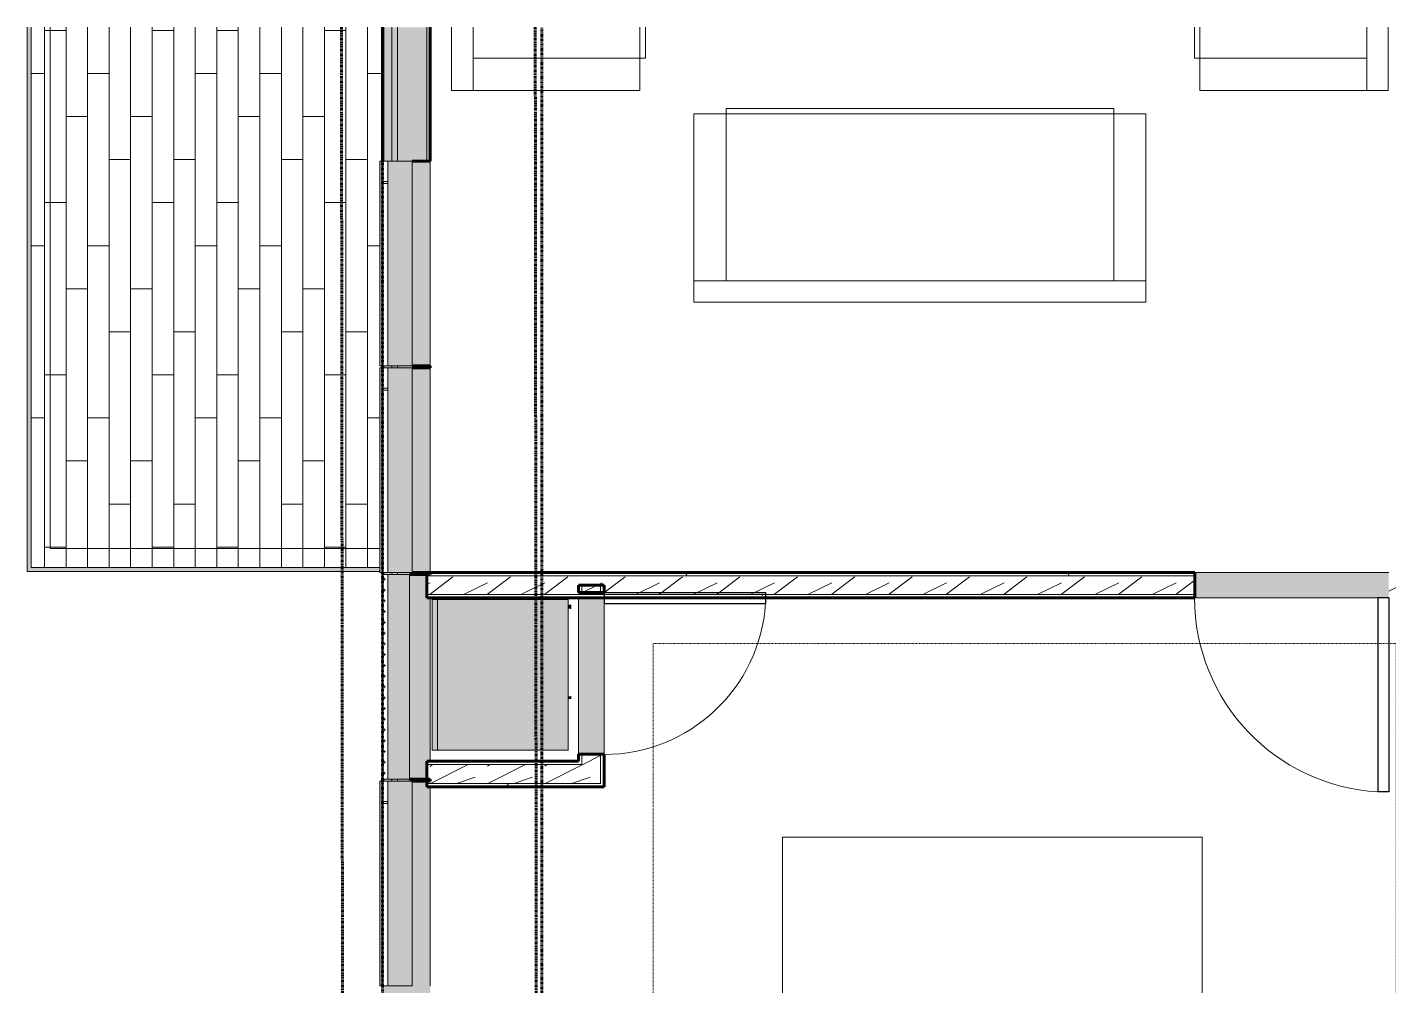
# Model space of a CAD drawing. Header units: inches. Extents: x -4061 to -1937, y 9836 to 11171.
# Drawn here: x -3926.7 to -3673.8, y 10895.8 to 11073.9 of the extents above; entities that cross this region are included whole.
import ezdxf

# ---------------------------------------------------------------- set-up
doc = ezdxf.new("R2010")
doc.units = ezdxf.units.IN
doc.header["$MEASUREMENT"] = 0
for name, pattern in [('Dash', [0.25, 0.125, -0.125]), ('Dash 1_16_', [0.125, 0.0625, -0.0625]), ('Double Dash 3_8_', [1, 0.375, -0.125, 0.125, -0.125, 0.125, -0.125])]:
    doc.linetypes.add(name, pattern=pattern)
for name, color, linetype, lineweight in [('0-1', 7, 'Continuous', 5), ('0-2', 250, 'Continuous', 9), ('0-3', 10, 'Double Dash 3_8_', 60), ('A-DOOR-1', 250, 'Continuous', 9), ('A-DOOR-2', 50, 'Continuous', 30), ('A-FLOR-2', 7, 'Continuous', 18), ('A-FLOR-PATT-1', 251, 'Continuous', 9), ('A-GLAZ-1', 27, 'Continuous', 18), ('A-GLAZ-2', 7, 'Continuous', 18), ('A-GLAZ-4', 135, 'Continuous', 18), ('A-GLAZ-5', 251, 'Continuous', 9), ('A-WALL-1', 8, 'Continuous', 5), ('A-WALL-2', 10, 'Continuous', 60), ('A-WALL-3', 7, 'Continuous', 18), ('A-WALL-4', 254, 'Continuous', 5), ('A-WALL-6', 243, 'Continuous', 5), ('A-WALL-PATT-1', 250, 'Continuous', 9), ('A-WALL-PATT-2', 253, 'Continuous', 9), ('C-PROP-LINE-1', 10, 'Double Dash 3_8_', 60), ('C-PROP-LINE-2', 91, 'Dash 1_16_', 60), ('I-FURN', 30, 'Continuous', 9), ('I-FURN-1', 250, 'Continuous', 9), ('I-FURN-HDLN-1', 250, 'Dash', 9), ('M-EQPM-1', 252, 'Continuous', 9), ('M-EQPM-2', 55, 'Continuous', 9), ('M-EQPM-3', 250, 'Continuous', 9)]:
    doc.layers.add(name, color=color, linetype=linetype, lineweight=lineweight)
pattern_1 = [(0, (-88.066, -241.96), (20.48, 5.12), [0.845, -14.515, 0.845, -14.515, -81.92]), (0, (-88.066, -241.96), (20.48, 5.12), [-30.72, 0.845, -29.875, 0.845, -14.515, -35.84]), (0, (-88.066, -241.96), (20.48, 5.12), [-76.8, 0.845, -9.395, 0.845, -24.755]), (120, (-80.386, -239.4), (-14.67405, 15.1762003), [0.845, -14.515, 0.845, -14.515, -81.92]), (120, (-80.386, -239.4), (-14.67405, 15.1762003), [-30.72, 0.845, -29.875, 0.845, -14.515, -35.84]), (120, (-80.386, -239.4), (-14.67405, 15.1762003), [-76.8, 0.845, -9.395, 0.845, -24.755]), (240, (-77.826, -229.16), (-5.80595, -20.2962003), [0.845, -14.515, 0.845, -14.515, -81.92]), (240, (-77.826, -229.16), (-5.80595, -20.2962003), [-30.72, 0.845, -29.875, 0.845, -14.515, -35.84]), (240, (-77.826, -229.16), (-5.80595, -20.2962003), [-76.8, 0.845, -9.395, 0.845, -24.755])]
pattern_2 = [(216.87, (-83.801, -231.298), (31.9871619, 21.32545714), [5.331, -47.981]), (206.565, (-77.404, -234.497), (-10.662476, -10.6620098), [11.921, -11.921]), (198.435, (-77.404, -239.828), (-21.32449365, -10.6625869), [6.744, -26.974])]

# ---------------------------------------------------------------- blocks, each defined once
blk = doc.blocks.new('Single-Flush - 36_ x 84_-1372824-ENLARGED RCP - 2ND FLOOR PLAN - WEST')
at = {"layer": 'A-DOOR-1'}
blk.add_arc((18, -2.37), 36.07, 180, 266.8211, dxfattribs=at)
at = {"layer": 'A-DOOR-2'}
for p, q in [((16, -2.37), (16, -38.39)), ((18, -2.37), (16, -2.37)), ((18, -2.37), (18, -38.39)), ((18, -38.39), (16, -38.39))]:
    blk.add_line(p, q, dxfattribs=at)
blk = doc.blocks.new('Bed-Standard - King 78_ x 80_-1242963-ENLARGED RCP - 2ND FLOOR PLAN - WEST')
at = {"layer": 'I-FURN-1'}
for p, q in [((49.69, 38.2), (-28.31, 38.2)), ((-28.31, 38.2), (-28.31, -41.8)), ((49.69, -41.8), (49.69, 38.2)), ((-25.31, 36.2), (-25.31, 24.2)), ((-25.31, 36.2), (46.69, 36.2)), ((46.69, 36.2), (46.69, 24.2)), ((49.69, 24.2), (-28.31, 17.63)), ((-25.31, 24.2), (46.69, 24.2)), ((-28.31, -41.8), (49.69, -41.8))]:
    blk.add_line(p, q, dxfattribs=at)
at = {"layer": 'I-FURN-HDLN-1'}
for p, q in [((-64.31, 38.2), (-64.31, -77.8)), ((73.69, -77.8), (73.69, 38.2)), ((-64.31, -77.8), (73.69, -77.8))]:
    blk.add_line(p, q, dxfattribs=at)
blk = doc.blocks.new('Single-Flush - 30_ x 80_-1421383-ENLARGED RCP - 2ND FLOOR PLAN - WEST')
at = {"layer": 'A-DOOR-1'}
blk.add_arc((15, -2.375), 30.067, 180, 266.18593, dxfattribs=at)
at = {"layer": 'A-DOOR-2'}
for p, q in [((13, -2.375), (13, -32.375)), ((15, -2.375), (13, -2.375)), ((15, -2.375), (15, -32.375)), ((15, -32.375), (13, -32.375))]:
    blk.add_line(p, q, dxfattribs=at)
blk = doc.blocks.new('HVAC_SPVU_AlliedAir_MGE4 - HVAC_SPVU_AlliedAir_MGE4-1724639-ENLARGED RCP - 2ND FLOOR PLAN - WEST')
at = {"layer": 'M-EQPM-1'}
for points in [[(-14, -12.13), (14, -12.13), (14, 12.12), (-14, 12.12), (-14, -0.42)], [(12.95, -13.13), (14, -13.13), (14, -12.13), (-14, -12.13), (-14, -13.13), (-13, -13.13)]]:
    blk.add_hatch(color=256, dxfattribs=at).paths.add_polyline_path(points, flags=0)
at = {"layer": 'M-EQPM-2'}
for points in [[(-12.63, 12.12), (-12.25, 12.12), (-12.26, 12.63), (-13, 12.63), (-12.99, 12.12), (-12.72, 12.12)], [(4.19, 12.12), (4.5, 12.12), (4.49, 12.63), (4, 12.63), (4.01, 12.12), (4.12, 12.12)]]:
    blk.add_hatch(color=256, dxfattribs=at).paths.add_polyline_path(points, flags=0)
at = {"layer": 'M-EQPM-3'}
for p, q in [((-14, 12.12), (-14, -12.13)), ((14, 12.12), (-14, 12.12)), ((-12.25, 12.63), (-13, 12.63)), ((4.5, 12.63), (4, 12.63)), ((14, -12.13), (14, 12.12)), ((14, -12.13), (-14, -12.13)), ((-14, -12.13), (-14, -13.13)), ((-14, -12.13), (14, -12.13)), ((14, -13.13), (14, -12.13)), ((-14, -13.13), (14, -13.13))]:
    blk.add_line(p, q, dxfattribs=at)
blk = doc.blocks.new('Couch-Both_Arms-Generic - 1-1352606-ENLARGED RCP - 2ND FLOOR PLAN - WEST')
at = {"layer": 'I-FURN'}
for p, q in [((-42, 13.5), (42, 13.5)), ((-36, 13.5), (-42, 13.5)), ((-42, 13.5), (-42, -17.5)), ((36, 13.5), (-36, 13.5)), ((-36, 13.5), (-36, -18.5)), ((-36, -17.5), (-36, 13.5)), ((36, -18.5), (36, 13.5)), ((42, 13.5), (36, 13.5)), ((36, 13.5), (36, -17.5)), ((42, -17.5), (42, 13.5)), ((-42, -17.5), (-36, -17.5)), ((36, -17.5), (42, -17.5)), ((-36, -18.5), (36, -18.5))]:
    blk.add_line(p, q, dxfattribs=at)
at = {"layer": 'I-FURN-1'}
for p, q in [((42, 17.5), (-42, 17.5)), ((-42, 17.5), (-42, -17.5)), ((42, -17.5), (42, 17.5)), ((-42, -17.5), (42, -17.5))]:
    blk.add_line(p, q, dxfattribs=at)
blk = doc.blocks.new('Couch-Both_Arms-Generic - 2-V23-ENLARGED RCP - 2ND FLOOR PLAN - WEST')
at = {"layer": 'I-FURN'}
for p, q in [((12.23, 18.5), (18, 18.5)), ((18, 18.5), (18, -13.5)), ((18, 17.5), (24, 17.5)), ((18, -13.5), (18, 17.5)), ((24, 17.5), (24, -13.5)), ((12.23, -13.5), (24, -13.5)), ((18, -13.5), (12.23, -13.5)), ((24, -13.5), (18, -13.5))]:
    blk.add_line(p, q, dxfattribs=at)
at = {"layer": 'I-FURN-1'}
for p, q in [((12.23, 17.5), (24, 17.5)), ((24, 17.5), (24, -17.5)), ((24, -17.5), (12.23, -17.5))]:
    blk.add_line(p, q, dxfattribs=at)
blk = doc.blocks.new('Couch-Both_Arms-Generic - 2-V24-ENLARGED RCP - 2ND FLOOR PLAN - WEST')
at = {"layer": 'I-FURN'}
for p, q in [((12.23, 13.5), (24, 13.5)), ((18, 13.5), (12.23, 13.5)), ((18, -18.5), (18, 13.5)), ((24, 13.5), (18, 13.5)), ((18, 13.5), (18, -17.5)), ((24, -17.5), (24, 13.5)), ((18, -17.5), (24, -17.5)), ((12.23, -18.5), (18, -18.5))]:
    blk.add_line(p, q, dxfattribs=at)
at = {"layer": 'I-FURN-1'}
for p, q in [((24, 17.5), (12.23, 17.5)), ((24, -17.5), (24, 17.5)), ((12.23, -17.5), (24, -17.5))]:
    blk.add_line(p, q, dxfattribs=at)
blk = doc.blocks.new('CTR - 1st Phase - Unit Layouts_rvt-1-ENLARGED RCP - 2ND FLOOR PLAN - WEST')
at = {"layer": 'A-WALL-1'}
for points in [[(-3709.8, 10967.84), (-3673.8, 10967.84), (-3673.8, 10972.59), (-3709.8, 10972.59), (-3709.8, 10968.46)], [(-3820.2, 10938.83), (-3819.57, 10938.83), (-3819.57, 10967.84), (-3824.32, 10967.84), (-3824.32, 10938.83), (-3823.7, 10938.83)]]:
    blk.add_hatch(color=256, dxfattribs=at).paths.add_polyline_path(points, flags=0)
at = {"layer": 'A-WALL-PATT-1'}
h = blk.add_hatch(dxfattribs=at)
h.set_pattern_fill('FP_1', color=256, style=0, pattern_type=2)
h.set_pattern_definition(pattern_1)
h.paths.add_polyline_path([(-3840.77, 10971.96), (-3709.8, 10971.96), (-3709.8, 10972.59), (-3852.47, 10972.59), (-3852.47, 10971.96), (-3850.47, 10971.96)], flags=0)
h.paths.add_polyline_path([(-3629.68, 10971.96), (-3587.12, 10971.96), (-3587.12, 10972.59), (-3673.8, 10972.59), (-3673.8, 10971.96), (-3644.62, 10971.96)], flags=0)
h = blk.add_hatch(dxfattribs=at)
h.set_pattern_fill('FP_1', color=256, style=0, pattern_type=2)
h.set_pattern_definition(pattern_1)
h.paths.add_polyline_path([(-3819.57, 10967.84), (-3709.8, 10967.84), (-3709.8, 10968.46), (-3852.47, 10968.46), (-3852.47, 10967.84), (-3824.32, 10967.84)], flags=0)
h.paths.add_polyline_path([(-3673.8, 10967.84), (-3648.12, 10967.84), (-3648.12, 10968.46), (-3673.8, 10968.46)], flags=0)
h.paths.add_polyline_path([(-3627.62, 10967.84), (-3619.37, 10967.84), (-3619.37, 10968.46), (-3644.62, 10968.46), (-3644.62, 10967.84), (-3644, 10967.84)], flags=0)
h.paths.add_polyline_path([(-3595.5, 10967.84), (-3591.25, 10967.84), (-3591.25, 10968.46), (-3615.87, 10968.46), (-3615.87, 10967.84), (-3615.25, 10967.84)], flags=0)
h = blk.add_hatch(dxfattribs=at)
h.set_pattern_fill('FP_1', color=256, style=0, pattern_type=2)
h.set_pattern_definition(pattern_1)
h.paths.add_polyline_path([(-3819.57, 10933.4), (-3819.57, 10938.83), (-3820.2, 10938.83), (-3820.2, 10933.4)], flags=0)
h = blk.add_hatch(dxfattribs=at)
h.set_pattern_fill('FP_1', color=256, style=0, pattern_type=2)
h.set_pattern_definition(pattern_1)
h.paths.add_polyline_path([(-3826.22, 10932.78), (-3819.57, 10932.78), (-3819.57, 10933.4), (-3852.47, 10933.4), (-3852.47, 10932.78), (-3840.77, 10932.78)], flags=0)
at = {"layer": 'A-WALL-PATT-2'}
h = blk.add_hatch(dxfattribs=at)
h.set_pattern_fill('FP_2', color=256, style=0, pattern_type=2)
h.set_pattern_definition(pattern_2)
h.paths.add_polyline_path([(-3718.14, 10968.46), (-3709.8, 10968.46), (-3709.8, 10971.96), (-3852.47, 10971.96), (-3852.47, 10968.46), (-3779.45, 10968.46)], flags=0)
h.paths.add_polyline_path([(-3673.8, 10968.46), (-3590.62, 10968.48), (-3590.62, 10971.96), (-3673.8, 10971.96)], flags=0)
h = blk.add_hatch(dxfattribs=at)
h.set_pattern_fill('FP_2', color=256, style=0, pattern_type=2)
h.set_pattern_definition(pattern_2)
h.paths.add_polyline_path([(-3826.22, 10933.4), (-3820.2, 10933.4), (-3820.2, 10936.9), (-3852.47, 10936.9), (-3852.47, 10933.4), (-3840.77, 10933.4)], flags=0)
h = blk.add_hatch(dxfattribs=at)
h.set_pattern_fill('FP_2', color=256, style=0, pattern_type=2)
h.set_pattern_definition(pattern_2)
h.paths.add_polyline_path([(-3820.2, 10936.9), (-3820.2, 10938.83), (-3823.7, 10938.83), (-3823.7, 10936.9)], flags=0)
at = {"layer": 'A-WALL-2'}
for p, q in [((-3852.47, 10967.84), (-3852.47, 10972.59)), ((-3852.47, 10972.59), (-3709.8, 10972.59)), ((-3709.8, 10972.59), (-3709.8, 10967.84)), ((-3824.32, 10968.83), (-3824.32, 10970.21)), ((-3824.32, 10970.21), (-3819.57, 10970.21)), ((-3819.57, 10970.21), (-3819.57, 10968.83)), ((-3709.8, 10967.84), (-3852.47, 10967.84)), ((-3819.57, 10968.83), (-3824.32, 10968.83)), ((-3852.47, 10932.78), (-3852.47, 10937.53)), ((-3852.47, 10937.53), (-3824.32, 10937.53)), ((-3824.32, 10937.53), (-3824.32, 10938.83)), ((-3824.32, 10938.83), (-3819.57, 10938.83)), ((-3819.57, 10938.83), (-3819.57, 10937.53)), ((-3819.57, 10937.53), (-3819.57, 10933.4)), ((-3819.57, 10932.78), (-3852.47, 10932.78)), ((-3819.57, 10933.4), (-3819.57, 10932.78))]:
    blk.add_line(p, q, dxfattribs=at)
at = {"layer": 'A-WALL-3'}
for p, q in [((-3852.47, 10971.96), (-3709.8, 10971.96)), ((-3673.8, 10972.59), (-3709.8, 10972.59)), ((-3823.7, 10968.83), (-3823.7, 10970.21)), ((-3820.2, 10968.83), (-3820.2, 10970.21)), ((-3852.47, 10968.46), (-3709.8, 10968.46)), ((-3824.32, 10967.84), (-3824.32, 10938.83)), ((-3819.57, 10938.83), (-3819.57, 10967.84)), ((-3709.8, 10967.84), (-3673.8, 10967.84)), ((-3852.47, 10936.9), (-3823.7, 10936.9)), ((-3823.7, 10937.53), (-3823.7, 10938.83)), ((-3823.7, 10936.9), (-3823.7, 10937.53)), ((-3820.2, 10937.53), (-3820.2, 10938.83)), ((-3820.2, 10936.9), (-3820.2, 10937.53)), ((-3820.2, 10933.4), (-3820.2, 10936.9)), ((-3852.47, 10933.4), (-3820.2, 10933.4))]:
    blk.add_line(p, q, dxfattribs=at)
at = {"layer": '0-2'}
for name, p, rotation in [('Couch-Both_Arms-Generic - 2-V23-ENLARGED RCP - 2ND FLOOR PLAN - WEST', (-3830.4, 11086.11), 270.0000000000507), ('Couch-Both_Arms-Generic - 2-V24-ENLARGED RCP - 2ND FLOOR PLAN - WEST', (-3691.4, 11086.11), 270.0000000000348), ('Couch-Both_Arms-Generic - 1-1352606-ENLARGED RCP - 2ND FLOOR PLAN - WEST', (-3760.9, 11040.29), 180), ('HVAC_SPVU_AlliedAir_MGE4 - HVAC_SPVU_AlliedAir_MGE4-1724639-ENLARGED RCP - 2ND FLOOR PLAN - WEST', (-3838.35, 10953.58), 269.9999999999932), ('Single-Flush - 30_ x 80_-1421383-ENLARGED RCP - 2ND FLOOR PLAN - WEST', (-3821.95, 10953.83), 90.00000000000217), ('Bed-Standard - King 78_ x 80_-1242963-ENLARGED RCP - 2ND FLOOR PLAN - WEST', (-3736.75, 10881.58), 180)]:
    blk.add_blockref(name, p, dxfattribs=dict(at, rotation=rotation))
blk.add_blockref('Single-Flush - 36_ x 84_-1372824-ENLARGED RCP - 2ND FLOOR PLAN - WEST', (-3691.8, 10970.21), dxfattribs=at)
blk = doc.blocks.new('_THE_ WINDOW _ DOOR - Window - 2nd Floor-2113388-ENLARGED RCP - 2ND FLOOR PLAN - WEST')
at = {"layer": 'A-GLAZ-1'}
h = blk.add_hatch(color=256, dxfattribs=at)
h.paths.add_polyline_path([(-19.0125, 3.4375), (-19.0125, -1.0625), (19.0125, -1.0625), (19.0125, 3.4375)], flags=0)
h.paths.add_polyline_path([(-19.0125, 4.625), (-19.0125, 4.4375), (19.0125, 4.4375), (19.0125, 4.9375), (-19.0125, 4.9375)], flags=0)
at = {"layer": 'A-GLAZ-5'}
h = blk.add_hatch(dxfattribs=at)
h.set_pattern_fill('FP_7', color=256, style=0, pattern_type=2)
h.set_pattern_definition([(0, (25.74, 1.51), (-38.4, -120.38), [0.392, -38.007]), (0, (25.74, 1.12), (-38.4, -120.38), [0.392, -38.007]), (0, (25.74, -14.85), (-38.4, -120.38), [0.392, -38.007]), (0, (25.74, -15.24), (-38.4, -120.38), [0.392, -38.007]), (0, (25.74, -31.2), (-38.4, -120.38), [0.393, -38.008]), (0, (25.74, -31.6), (-38.4, -120.38), [0.393, -38.008]), (0, (25.74, -47.56), (-38.4, -120.38), [0.393, -38.008]), (0, (25.74, -47.95), (-38.4, -120.38), [0.393, -38.008]), (0, (25.74, -63.92), (-38.4, -120.38), [0.393, -38.008]), (0, (25.74, -64.31), (-38.4, -120.38), [0.393, -38.008]), (0, (25.74, -80.28), (-38.4, -120.38), [0.393, -38.008]), (0, (25.74, -80.67), (-38.4, -120.38), [0.393, -38.008]), (0, (25.74, -96.63), (-38.4, -120.38), [0.393, -38.008]), (0, (25.74, -97.03), (-38.4, -120.38), [0.393, -38.008]), (0, (25.74, -112.99), (-38.4, -120.38), [0.392, -38.007]), (0, (25.74, -113.38), (-38.4, -120.38), [0.392, -38.007]), (0, (43.19, 1.51), (-38.4, -120.38), [0.393, -38.008]), (0, (43.19, 1.12), (-38.4, -120.38), [0.393, -38.008]), (0, (43.19, -14.85), (-38.4, -120.38), [0.393, -38.008]), (0, (43.19, -15.24), (-38.4, -120.38), [0.393, -38.008]), (0, (43.19, -31.2), (-38.4, -120.38), [0.393, -38.008]), (0, (43.19, -31.6), (-38.4, -120.38), [0.393, -38.008]), (0, (43.19, -47.56), (-38.4, -120.38), [0.393, -38.008]), (0, (43.19, -47.95), (-38.4, -120.38), [0.393, -38.008]), (0, (43.19, -63.92), (-38.4, -120.38), [0.393, -38.008]), (0, (43.19, -64.31), (-38.4, -120.38), [0.393, -38.008]), (0, (43.19, -80.28), (-38.4, -120.38), [0.393, -38.008]), (0, (43.19, -80.67), (-38.4, -120.38), [0.393, -38.008]), (0, (43.19, -96.63), (-38.4, -120.38), [0.393, -38.008]), (0, (43.19, -97.03), (-38.4, -120.38), [0.393, -38.008]), (0, (43.19, -112.99), (-38.4, -120.38), [0.392, -38.007]), (0, (43.19, -113.38), (-38.4, -120.38), [0.392, -38.007]), (0, (60.64, 1.51), (-38.4, -120.38), [0.392, -38.007]), (0, (60.64, 1.12), (-38.4, -120.38), [0.392, -38.007]), (0, (60.64, -14.85), (-38.4, -120.38), [0.392, -38.007]), (0, (60.64, -15.24), (-38.4, -120.38), [0.392, -38.007]), (0, (60.64, -31.2), (-38.4, -120.38), [0.392, -38.007]), (0, (60.64, -31.6), (-38.4, -120.38), [0.392, -38.007]), (0, (60.64, -47.56), (-38.4, -120.38), [0.392, -38.007]), (0, (60.64, -47.95), (-38.4, -120.38), [0.392, -38.007]), (0, (60.64, -63.92), (-38.4, -120.38), [0.392, -38.007]), (0, (60.64, -64.31), (-38.4, -120.38), [0.392, -38.007]), (0, (60.64, -80.28), (-38.4, -120.38), [0.392, -38.007]), (0, (60.64, -80.67), (-38.4, -120.38), [0.392, -38.007]), (0, (60.64, -96.63), (-38.4, -120.38), [0.392, -38.007]), (0, (60.64, -97.03), (-38.4, -120.38), [0.392, -38.007]), (0, (60.64, -112.99), (-38.4, -120.38), [0.392, -38.007]), (0, (60.64, -113.38), (-38.4, -120.38), [0.392, -38.007]), (270, (24, 4.063), (-38.4, -2e-15), [120, -0.375]), (270, (24.375, 4.063), (-38.4, -2e-15), [120, -0.375]), (270, (25.74, 1.51), (-38.4, -2e-15), [0.392, -119.982]), (270, (25.74, -14.848), (-38.4, -2e-15), [0.393, -119.983]), (270, (25.74, -31.206), (-38.4, -2e-15), [0.392, -119.982]), (270, (25.74, -47.563), (-38.4, -2e-15), [0.392, -119.982]), (270, (25.74, -63.92), (-38.4, -2e-15), [0.392, -119.982]), (270, (25.74, -80.277), (-38.4, -2e-15), [0.392, -119.982]), (270, (25.74, -96.634), (-38.4, -2e-15), [0.392, -119.982]), (270, (25.74, -112.99), (-38.4, -2e-15), [0.392, -119.982]), (270, (26.134, 1.51), (-38.4, -2e-15), [0.392, -119.982]), (270, (26.134, -14.848), (-38.4, -2e-15), [0.393, -119.983]), (270, (26.134, -31.206), (-38.4, -2e-15), [0.392, -119.982]), (270, (26.134, -47.563), (-38.4, -2e-15), [0.392, -119.982]), (270, (26.134, -63.92), (-38.4, -2e-15), [0.392, -119.982]), (270, (26.134, -80.277), (-38.4, -2e-15), [0.392, -119.982]), (270, (26.134, -96.634), (-38.4, -2e-15), [0.392, -119.982]), (270, (26.134, -112.99), (-38.4, -2e-15), [0.392, -119.982]), (270, (43.19, 1.51), (-38.4, -2e-15), [0.392, -119.982]), (270, (43.19, -14.848), (-38.4, -2e-15), [0.393, -119.983]), (270, (43.19, -31.206), (-38.4, -2e-15), [0.392, -119.982]), (270, (43.19, -47.563), (-38.4, -2e-15), [0.392, -119.982]), (270, (43.19, -63.92), (-38.4, -2e-15), [0.392, -119.982]), (270, (43.19, -80.277), (-38.4, -2e-15), [0.392, -119.982]), (270, (43.19, -96.634), (-38.4, -2e-15), [0.392, -119.982]), (270, (43.19, -112.99), (-38.4, -2e-15), [0.392, -119.982]), (270, (43.584, 1.51), (-38.4, -2e-15), [0.392, -119.982]), (270, (43.584, -14.848), (-38.4, -2e-15), [0.393, -119.983]), (270, (43.584, -31.206), (-38.4, -2e-15), [0.392, -119.982]), (270, (43.584, -47.563), (-38.4, -2e-15), [0.392, -119.982]), (270, (43.584, -63.92), (-38.4, -2e-15), [0.392, -119.982]), (270, (43.584, -80.277), (-38.4, -2e-15), [0.392, -119.982]), (270, (43.584, -96.634), (-38.4, -2e-15), [0.392, -119.982]), (270, (43.584, -112.99), (-38.4, -2e-15), [0.392, -119.982]), (270, (60.64, 1.51), (-38.4, -2e-15), [0.392, -119.982]), (270, (60.64, -14.848), (-38.4, -2e-15), [0.392, -119.982]), (270, (60.64, -31.206), (-38.4, -2e-15), [0.392, -119.982]), (270, (60.64, -47.563), (-38.4, -2e-15), [0.392, -119.982]), (270, (60.64, -63.92), (-38.4, -2e-15), [0.392, -119.982]), (270, (60.64, -80.277), (-38.4, -2e-15), [0.392, -119.982]), (270, (60.64, -96.634), (-38.4, -2e-15), [0.392, -119.982]), (270, (60.64, -112.99), (-38.4, -2e-15), [0.392, -119.982]), (270, (61.034, 1.51), (-38.4, -2e-15), [0.392, -119.982]), (270, (61.034, -14.848), (-38.4, -2e-15), [0.392, -119.982]), (270, (61.034, -31.206), (-38.4, -2e-15), [0.392, -119.982]), (270, (61.034, -47.563), (-38.4, -2e-15), [0.392, -119.982]), (270, (61.034, -63.92), (-38.4, -2e-15), [0.392, -119.982]), (270, (61.034, -80.277), (-38.4, -2e-15), [0.392, -119.982]), (270, (61.034, -96.634), (-38.4, -2e-15), [0.392, -119.982]), (270, (61.034, -112.99), (-38.4, -2e-15), [0.392, -119.982]), (180, (62.4, 4.44), (-38.4, -120.38), [38.025, -0.375]), (180, (62.4, 4.06), (-38.4, -120.38), [38.025, -0.375])])
h.paths.add_polyline_path([(-19.0125, 4.4375), (-19.0125, 3.4375), (19.0125, 3.4375), (19.0125, 4.4375)], flags=0)
at = {"layer": 'A-GLAZ-2'}
for p, q in [((19.0125, 4.9375), (-19.0125, 4.9375)), ((-19.0125, 4.9375), (-19.0125, 4.4375)), ((19.0125, 4.4375), (-19.0125, 4.4375)), ((-19.0125, 4.4375), (-19.0125, 3.4375)), ((-19.0125, 3.4375), (-19.0125, -1.0625)), ((-19.0125, 3.4375), (19.0125, 3.4375)), ((19.0125, 4.9375), (19.0125, 4.4375)), ((19.0125, 4.4375), (19.0125, 3.4375)), ((19.0125, 3.4375), (19.0125, -1.0625)), ((-19.0125, -1.0625), (19.0125, -1.0625))]:
    blk.add_line(p, q, dxfattribs=at)
blk = doc.blocks.new('_THE_ WINDOW _ DOOR - hvac panel - 2nd floor-2113876-ENLARGED RCP - 2ND FLOOR PLAN - WEST')
at = {"layer": 'A-GLAZ-4'}
blk.add_hatch(color=256, dxfattribs=at).paths.add_polyline_path([(-19.0125, 1.6875), (-19.0125, -0.5625), (19.0125, -0.5625), (19.0125, 3.4375), (-19.0125, 3.4375)], flags=0)
at = {"layer": 'A-GLAZ-5'}
h = blk.add_hatch(dxfattribs=at)
h.set_pattern_fill('FP_6', color=256, style=0, pattern_type=2)
h.set_pattern_definition([(0, (41.062, 4.438), (1, -1), [0.5, -1.5]), (270, (41.312, 4.687), (-1, -1), [0.5, -1.5])])
h.paths.add_polyline_path([(-19.0125, 3.4375), (19.0125, 3.4375), (19.0125, 4.4375), (-19.0125, 4.4375)], flags=0)
at = {"layer": 'A-GLAZ-2'}
for p, q in [((-19.0125, 4.4375), (-19.0125, 3.4375)), ((-19.0125, 4.4375), (19.0125, 4.4375)), ((-19.0125, 3.4375), (19.0125, 3.4375)), ((-19.0125, 3.4375), (-19.0125, -0.5625)), ((19.0125, 4.4375), (19.0125, 3.4375)), ((19.0125, -0.5625), (19.0125, 3.4375)), ((-19.0125, -0.5625), (19.0125, -0.5625))]:
    blk.add_line(p, q, dxfattribs=at)
blk = doc.blocks.new('Family - ___-1878357-ENLARGED RCP - 2ND FLOOR PLAN - WEST')
at = {"layer": 'C-PROP-LINE-1'}
blk.add_line((-3868.35, 11073.88), (-3867.12, 9890.98), dxfattribs=at)
blk = doc.blocks.new('Family - ___-1878392-ENLARGED RCP - 2ND FLOOR PLAN - WEST')
at = {"layer": 'C-PROP-LINE-1'}
blk.add_line((-3832.35, 11073.88), (-3831.1, 9871.18), dxfattribs=at)
blk = doc.blocks.new('CTR - 1st Phase - Shell_rvt-1-ENLARGED RCP - 2ND FLOOR PLAN - WEST')
at = {"layer": 'A-FLOR-PATT-1'}
h = blk.add_hatch(dxfattribs=at)
h.set_pattern_fill('FP_20', color=256, style=0, pattern_type=2)
h.set_pattern_definition([(90, (17956.482, 11081.285), (4, -2e-16), []), (0, (17956.482, 11081.285), (8, -8), [4, -28]), (0, (17960.482, 11097.285), (8, -8), [4, -28])])
h.paths.add_polyline_path([(-3902.08, 10973.53), (-3861.22, 10973.53), (-3861.22, 11010.61), (-3860.91, 11010.61), (-3860.91, 11010.99), (-3861.22, 11010.99), (-3861.22, 11049.01), (-3860.91, 11049.01), (-3860.91, 11073.88), (-3925.97, 11073.88), (-3925.97, 10973.53)], flags=0)
at = {"layer": 'A-WALL-1'}
h = blk.add_hatch(color=256, dxfattribs=at)
h.paths.add_polyline_path([(-3860.47, 9980.44), (-3858.97, 9980.44), (-3858.97, 10012.59), (-3860.47, 10012.59), (-3860.47, 9983.94)], flags=0)
h.paths.add_polyline_path([(-3860.47, 10050.61), (-3858.97, 10050.61), (-3858.97, 10050.99), (-3860.47, 10050.99)], flags=0)
h.paths.add_polyline_path([(-3860.47, 10089.01), (-3858.97, 10089.01), (-3858.97, 10127.79), (-3860.47, 10127.79), (-3860.47, 10089.2)], flags=0)
h.paths.add_polyline_path([(-3858.97, 10165.81), (-3858.97, 10166.19), (-3860.47, 10166.19), (-3860.47, 10165.81), (-3859.72, 10165.81)], flags=0)
h.paths.add_polyline_path([(-3860.39, 10204.21), (-3858.97, 10204.21), (-3858.97, 10242.99), (-3860.47, 10242.99), (-3860.47, 10204.21)], flags=0)
h.paths.add_polyline_path([(-3860.47, 10281.01), (-3858.97, 10281.01), (-3858.97, 10281.39), (-3860.47, 10281.39)], flags=0)
h.paths.add_polyline_path([(-3858.97, 10319.41), (-3858.97, 10348), (-3860.47, 10348), (-3860.47, 10319.41), (-3859.72, 10319.41)], flags=0)
h.paths.add_polyline_path([(-3859.72, 10358), (-3858.97, 10358), (-3858.97, 10358.19), (-3860.47, 10358.19), (-3860.47, 10358)], flags=0)
h.paths.add_polyline_path([(-3859.72, 10396.21), (-3858.97, 10396.21), (-3858.97, 10473.39), (-3860.47, 10473.39), (-3860.47, 10396.21)], flags=0)
h.paths.add_polyline_path([(-3860.47, 10511.41), (-3858.97, 10511.41), (-3858.97, 10588.59), (-3860.47, 10588.59), (-3860.47, 10547.7)], flags=0)
h.paths.add_polyline_path([(-3859.72, 10626.61), (-3858.97, 10626.61), (-3858.97, 10627.18), (-3860.47, 10627.18), (-3860.47, 10626.61)], flags=0)
h.paths.add_polyline_path([(-3858.97, 10665.2), (-3858.97, 10665.39), (-3860.47, 10665.39), (-3860.47, 10665.2), (-3859.72, 10665.2)], flags=0)
h.paths.add_polyline_path([(-3858.97, 10703.41), (-3858.97, 10703.79), (-3860.47, 10703.79), (-3860.47, 10703.41), (-3859.72, 10703.41)], flags=0)
h.paths.add_polyline_path([(-3858.97, 10741.81), (-3858.97, 10742.56), (-3860.47, 10742.56), (-3860.47, 10741.81), (-3859.72, 10741.81)], flags=0)
h.paths.add_polyline_path([(-3859.1, 10780.59), (-3858.97, 10780.59), (-3858.97, 10780.78), (-3860.47, 10780.78), (-3860.45, 10780.59), (-3859.72, 10780.59)], flags=0)
h.paths.add_polyline_path([(-3858.97, 10790.78), (-3858.97, 10895.79), (-3860.47, 10895.79), (-3860.47, 10790.78)], flags=0)
h.paths.add_polyline_path([(-3858.97, 10933.81), (-3858.97, 10934.19), (-3860.47, 10934.19), (-3860.47, 10933.81), (-3859.72, 10933.81)], flags=0)
h.paths.add_polyline_path([(-3860.47, 10972.21), (-3858.97, 10972.21), (-3858.97, 10972.59), (-3860.47, 10972.59)], flags=0)
h.paths.add_polyline_path([(-3858.97, 11010.61), (-3858.97, 11010.99), (-3860.47, 11010.99), (-3860.47, 11010.61), (-3859.72, 11010.61)], flags=0)
h.paths.add_polyline_path([(-3858.97, 11049.01), (-3858.97, 11073.88), (-3860.47, 11073.88), (-3860.47, 11049.01), (-3859.72, 11049.01)], flags=0)
for points in [[(-3852.47, 11010.99), (-3851.85, 11010.99), (-3851.85, 11049.01), (-3855.22, 11049.01), (-3855.22, 11010.99)], [(-3851.85, 10972.59), (-3851.85, 11010.61), (-3855.22, 11010.61), (-3855.22, 10972.59), (-3852.47, 10972.59)], [(-3852.47, 10934.19), (-3852.47, 10937.53), (-3851.85, 10937.53), (-3851.85, 10967.84), (-3852.47, 10967.84), (-3852.47, 10972.21), (-3855.72, 10972.21), (-3855.72, 10934.19)], [(-3852.47, 10895.79), (-3851.85, 10895.79), (-3851.85, 10932.78), (-3852.47, 10932.78), (-3852.47, 10933.81), (-3855.22, 10933.81), (-3855.22, 10895.79)]]:
    blk.add_hatch(color=256, dxfattribs=at).paths.add_polyline_path(points, flags=0)
at = {"layer": 'A-WALL-4'}
h = blk.add_hatch(color=256, dxfattribs=at)
h.paths.add_polyline_path([(-3860.72, 9980.19), (-3860.47, 9980.19), (-3860.47, 10012.59), (-3860.72, 10012.59), (-3860.72, 9981.94)], flags=0)
h.paths.add_polyline_path([(-3860.72, 10050.61), (-3860.47, 10050.61), (-3860.47, 10050.99), (-3860.72, 10050.99)], flags=0)
h.paths.add_polyline_path([(-3860.72, 10089.01), (-3860.47, 10089.01), (-3860.47, 10127.79), (-3860.72, 10127.79), (-3860.72, 10089.2)], flags=0)
h.paths.add_polyline_path([(-3860.47, 10165.81), (-3860.47, 10166.19), (-3860.72, 10166.19), (-3860.72, 10165.81)], flags=0)
h.paths.add_polyline_path([(-3860.47, 10204.21), (-3860.47, 10242.99), (-3860.72, 10242.99), (-3860.72, 10204.21)], flags=0)
h.paths.add_polyline_path([(-3860.72, 10281.01), (-3860.47, 10281.01), (-3860.47, 10281.39), (-3860.72, 10281.39)], flags=0)
h.paths.add_polyline_path([(-3860.47, 10319.41), (-3860.47, 10348), (-3860.72, 10348), (-3860.72, 10319.41)], flags=0)
h.paths.add_polyline_path([(-3860.47, 10358), (-3860.47, 10358.19), (-3860.72, 10358.19), (-3860.72, 10358)], flags=0)
h.paths.add_polyline_path([(-3860.47, 10396.21), (-3860.47, 10473.39), (-3860.72, 10473.39), (-3860.72, 10396.21)], flags=0)
h.paths.add_polyline_path([(-3860.47, 10511.41), (-3860.47, 10588.59), (-3860.72, 10588.59), (-3860.72, 10511.41)], flags=0)
h.paths.add_polyline_path([(-3860.47, 10626.61), (-3860.47, 10627.18), (-3860.72, 10627.18), (-3860.72, 10626.61)], flags=0)
h.paths.add_polyline_path([(-3860.72, 10665.2), (-3860.47, 10665.2), (-3860.47, 10665.39), (-3860.72, 10665.39)], flags=0)
h.paths.add_polyline_path([(-3860.47, 10703.41), (-3860.47, 10703.79), (-3860.72, 10703.79), (-3860.72, 10703.41)], flags=0)
h.paths.add_polyline_path([(-3860.72, 10741.81), (-3860.47, 10741.81), (-3860.47, 10742.56), (-3860.72, 10742.56)], flags=0)
h.paths.add_polyline_path([(-3860.72, 10780.59), (-3860.47, 10780.59), (-3860.47, 10780.78), (-3860.72, 10780.78)], flags=0)
h.paths.add_polyline_path([(-3860.72, 10790.78), (-3860.47, 10790.78), (-3860.47, 10895.79), (-3860.72, 10895.79), (-3860.72, 10848.37)], flags=0)
h.paths.add_polyline_path([(-3860.47, 10933.81), (-3860.47, 10934.19), (-3860.72, 10934.19), (-3860.72, 10933.81)], flags=0)
h.paths.add_polyline_path([(-3860.72, 10972.21), (-3860.47, 10972.21), (-3860.47, 10972.59), (-3860.72, 10972.59)], flags=0)
h.paths.add_polyline_path([(-3860.47, 11010.61), (-3860.47, 11010.99), (-3860.72, 11010.99), (-3860.72, 11010.61)], flags=0)
h.paths.add_polyline_path([(-3860.47, 11049.01), (-3860.47, 11073.88), (-3860.72, 11073.88), (-3860.72, 11049.01)], flags=0)
at = {"layer": 'A-WALL-6'}
for points in [[(-3925.97, 10977.03), (-3925.97, 11073.88), (-3926.72, 11073.88), (-3926.72, 10977.03)], [(-3902.08, 10972.78), (-3861.22, 10972.8), (-3861.22, 10973.53), (-3925.97, 10973.53), (-3925.97, 10977.03), (-3926.72, 10977.03), (-3926.72, 10972.78), (-3925.97, 10972.78)]]:
    blk.add_hatch(color=256, dxfattribs=at).paths.add_polyline_path(points, flags=0)
at = {"layer": 'A-WALL-PATT-2'}
h = blk.add_hatch(dxfattribs=at)
h.set_pattern_fill('FP_3', color=256, style=0, pattern_type=2)
h.set_pattern_definition([(0, (-88.066, -241.96), (0, 3.199), []), (315, (-88.066, -241.96), (3.19895108, 0), [4.524, -4.524]), (45, (-88.066, -241.96), (3.19895108, 0), [4.524, -4.524])])
h.paths.add_polyline_path([(-3858.91, 9981.94), (-3857.97, 9981.94), (-3857.97, 10012.59), (-3858.97, 10012.59), (-3858.97, 9981.94)], flags=0)
h.paths.add_polyline_path([(-3857.97, 10050.61), (-3857.97, 10050.99), (-3858.97, 10050.99), (-3858.97, 10050.61)], flags=0)
h.paths.add_polyline_path([(-3857.97, 10089.01), (-3857.97, 10127.79), (-3858.97, 10127.79), (-3858.97, 10089.01)], flags=0)
h.paths.add_polyline_path([(-3858.97, 10165.81), (-3857.97, 10165.81), (-3857.97, 10166.19), (-3858.97, 10166.19)], flags=0)
h.paths.add_polyline_path([(-3857.97, 10204.21), (-3857.97, 10242.99), (-3858.97, 10242.99), (-3858.97, 10204.21)], flags=0)
h.paths.add_polyline_path([(-3858.97, 10281.01), (-3857.97, 10281.01), (-3857.97, 10281.39), (-3858.97, 10281.39)], flags=0)
h.paths.add_polyline_path([(-3858.97, 10319.41), (-3857.97, 10319.41), (-3857.97, 10358.19), (-3858.97, 10358.19), (-3858.97, 10322.2)], flags=0)
h.paths.add_polyline_path([(-3857.97, 10396.21), (-3857.97, 10473.39), (-3858.97, 10473.39), (-3858.97, 10396.21)], flags=0)
h.paths.add_polyline_path([(-3857.97, 10511.41), (-3857.97, 10588.59), (-3858.97, 10588.59), (-3858.97, 10511.41)], flags=0)
h.paths.add_polyline_path([(-3858.97, 10626.61), (-3857.97, 10626.61), (-3857.97, 10627.18), (-3858.97, 10627.18)], flags=0)
h.paths.add_polyline_path([(-3857.97, 10665.2), (-3857.97, 10665.39), (-3858.97, 10665.39), (-3858.97, 10665.2)], flags=0)
h.paths.add_polyline_path([(-3857.97, 10703.41), (-3857.97, 10703.79), (-3858.97, 10703.79), (-3858.97, 10703.41)], flags=0)
h.paths.add_polyline_path([(-3858.97, 10741.81), (-3857.97, 10741.81), (-3857.97, 10742.56), (-3858.97, 10742.56)], flags=0)
h.paths.add_polyline_path([(-3858.97, 10780.59), (-3857.97, 10780.59), (-3857.97, 10895.79), (-3858.97, 10895.79), (-3858.97, 10780.78)], flags=0)
h.paths.add_polyline_path([(-3858.97, 10933.81), (-3857.97, 10933.81), (-3857.97, 10934.19), (-3858.97, 10934.19)], flags=0)
h.paths.add_polyline_path([(-3857.97, 10972.21), (-3857.97, 10972.59), (-3858.97, 10972.59), (-3858.97, 10972.21)], flags=0)
h.paths.add_polyline_path([(-3858.97, 11010.61), (-3857.97, 11010.61), (-3857.97, 11010.99), (-3858.97, 11010.99)], flags=0)
h.paths.add_polyline_path([(-3858.97, 11049.01), (-3857.97, 11049.01), (-3857.97, 11073.88), (-3858.97, 11073.88)], flags=0)
h = blk.add_hatch(dxfattribs=at)
h.set_pattern_fill('FP_4', color=256, style=0, pattern_type=2)
h.set_pattern_definition([(161.57, (-87.746, -241.64), (-2.560496185, -0.000537386), [0, -18.214, 2.022, 0]), (18.43, (-88.386, -241.64), (-2.560496185, 0.000537386), [0, -18.214, 2.022, 0]), (108.43, (-87.746, -241.64), (1.27922091, -6.400876726), [6.07, -14.166]), (71.57, (-88.386, -241.64), (1.27922091, 6.400876726), [6.07, -14.166])])
h.paths.add_polyline_path([(-3856.1, 9982.94), (-3852.47, 9982.94), (-3852.47, 10012.59), (-3857.97, 10012.59), (-3857.97, 9982.94)], flags=0)
h.paths.add_polyline_path([(-3852.47, 10050.61), (-3852.47, 10050.99), (-3857.97, 10050.99), (-3857.97, 10050.61), (-3855.22, 10050.61)], flags=0)
h.paths.add_polyline_path([(-3857.97, 10089.01), (-3852.47, 10089.01), (-3852.47, 10127.79), (-3857.97, 10127.79), (-3857.97, 10089.2)], flags=0)
h.paths.add_polyline_path([(-3855.38, 10165.81), (-3852.47, 10165.81), (-3852.47, 10166.19), (-3857.97, 10166.19), (-3857.97, 10165.81)], flags=0)
h.paths.add_polyline_path([(-3852.47, 10204.21), (-3852.47, 10242.99), (-3857.97, 10242.99), (-3857.97, 10204.21), (-3855.38, 10204.21)], flags=0)
h.paths.add_polyline_path([(-3857.97, 10281.01), (-3852.47, 10281.01), (-3852.47, 10281.39), (-3857.97, 10281.39)], flags=0)
h.paths.add_polyline_path([(-3857.97, 10319.41), (-3852.47, 10319.41), (-3852.47, 10358.19), (-3857.97, 10358.19), (-3857.97, 10322.2)], flags=0)
h.paths.add_polyline_path([(-3852.47, 10396.21), (-3852.47, 10473.39), (-3857.97, 10473.39), (-3857.97, 10396.21), (-3855.72, 10396.21)], flags=0)
h.paths.add_polyline_path([(-3852.47, 10511.41), (-3852.47, 10588.59), (-3857.97, 10588.59), (-3857.97, 10511.41), (-3855.22, 10511.41)], flags=0)
h.paths.add_polyline_path([(-3855.22, 10626.61), (-3852.47, 10626.61), (-3852.47, 10627.18), (-3857.97, 10627.18), (-3857.97, 10626.61)], flags=0)
h.paths.add_polyline_path([(-3855.22, 10665.2), (-3852.47, 10665.2), (-3852.47, 10665.39), (-3857.97, 10665.39), (-3857.97, 10665.2)], flags=0)
h.paths.add_polyline_path([(-3855.72, 10703.41), (-3852.47, 10703.41), (-3852.47, 10703.79), (-3857.97, 10703.79), (-3857.97, 10703.41), (-3856.1, 10703.41)], flags=0)
h.paths.add_polyline_path([(-3852.47, 10741.81), (-3852.47, 10742.56), (-3857.97, 10742.56), (-3857.97, 10741.81), (-3855.22, 10741.81)], flags=0)
h.paths.add_polyline_path([(-3852.47, 10780.59), (-3852.47, 10895.79), (-3857.97, 10895.79), (-3857.97, 10780.59), (-3855.22, 10780.59)], flags=0)
h.paths.add_polyline_path([(-3852.47, 10933.81), (-3852.47, 10934.19), (-3857.97, 10934.19), (-3857.97, 10933.81), (-3855.22, 10933.81)], flags=0)
h.paths.add_polyline_path([(-3855.72, 10972.21), (-3852.47, 10972.21), (-3852.47, 10972.59), (-3857.97, 10972.59), (-3857.97, 10972.21), (-3856.1, 10972.21)], flags=0)
h.paths.add_polyline_path([(-3855.22, 11010.61), (-3852.47, 11010.61), (-3852.47, 11010.99), (-3857.97, 11010.99), (-3857.97, 11010.61)], flags=0)
h.paths.add_polyline_path([(-3855.22, 11049.01), (-3852.47, 11049.01), (-3852.47, 11073.88), (-3857.97, 11073.88), (-3857.97, 11049.01)], flags=0)
h = blk.add_hatch(dxfattribs=at)
h.set_pattern_fill('FP_1', color=256, style=0, pattern_type=2)
h.set_pattern_definition(pattern_1)
h.paths.add_polyline_path([(-3852.47, 9988.44), (-3851.85, 9988.44), (-3851.85, 10012.59), (-3852.47, 10012.59), (-3852.47, 9989.55)], flags=0)
h.paths.add_polyline_path([(-3852.47, 10050.61), (-3851.85, 10050.61), (-3851.85, 10050.99), (-3852.47, 10050.99)], flags=0)
h.paths.add_polyline_path([(-3851.85, 10089.01), (-3851.85, 10127.79), (-3852.47, 10127.79), (-3852.47, 10089.01)], flags=0)
h.paths.add_polyline_path([(-3851.85, 10165.81), (-3851.85, 10166.19), (-3852.47, 10166.19), (-3852.47, 10165.81)], flags=0)
h.paths.add_polyline_path([(-3852.47, 10204.21), (-3851.85, 10204.21), (-3851.85, 10207.59), (-3852.47, 10207.59)], flags=0)
h.paths.add_polyline_path([(-3852.47, 10212.34), (-3851.85, 10212.34), (-3851.85, 10242.99), (-3852.47, 10242.99), (-3852.47, 10241.86)], flags=0)
h.paths.add_polyline_path([(-3851.85, 10281.01), (-3851.85, 10281.39), (-3852.47, 10281.39), (-3852.47, 10281.01)], flags=0)
h.paths.add_polyline_path([(-3851.85, 10319.41), (-3851.85, 10345.59), (-3852.47, 10345.59), (-3852.47, 10319.41)], flags=0)
h.paths.add_polyline_path([(-3851.85, 10351.59), (-3851.85, 10358.19), (-3852.47, 10358.19), (-3852.47, 10351.59), (-3852.37, 10351.59)], flags=0)
h.paths.add_polyline_path([(-3852.46, 10397.56), (-3851.85, 10397.56), (-3851.85, 10473.39), (-3852.47, 10473.39), (-3852.47, 10397.56)], flags=0)
h.paths.add_polyline_path([(-3851.85, 10511.41), (-3851.85, 10547.19), (-3852.47, 10547.19), (-3852.47, 10511.41)], flags=0)
h.paths.add_polyline_path([(-3852.47, 10553.19), (-3851.85, 10553.19), (-3851.85, 10588.59), (-3852.47, 10588.59)], flags=0)
h.paths.add_polyline_path([(-3851.85, 10626.61), (-3851.85, 10627.18), (-3852.47, 10627.18), (-3852.47, 10626.61)], flags=0)
h.paths.add_polyline_path([(-3852.47, 10665.2), (-3851.85, 10665.2), (-3851.85, 10665.39), (-3852.47, 10665.39)], flags=0)
h.paths.add_polyline_path([(-3851.85, 10703.41), (-3851.85, 10703.79), (-3852.47, 10703.79), (-3852.47, 10703.41)], flags=0)
h.paths.add_polyline_path([(-3852.47, 10780.59), (-3851.85, 10780.59), (-3851.85, 10835.19), (-3852.47, 10835.19)], flags=0)
h.paths.add_polyline_path([(-3851.85, 10841.19), (-3851.85, 10895.79), (-3852.47, 10895.79), (-3852.47, 10841.19), (-3852.14, 10841.19)], flags=0)
h.paths.add_polyline_path([(-3851.85, 11010.61), (-3851.85, 11010.99), (-3852.47, 11010.99), (-3852.47, 11010.61)], flags=0)
h.paths.add_polyline_path([(-3852.47, 11049.01), (-3851.85, 11049.01), (-3851.85, 11073.88), (-3852.47, 11073.88)], flags=0)
at = {"layer": 'A-FLOR-2'}
for p, q in [((-3925.97, 10973.53), (-3925.97, 11073.88)), ((-3860.91, 11073.88), (-3860.91, 11049.01)), ((-3860.91, 11010.99), (-3860.91, 11010.61)), ((-3861.22, 10973.53), (-3925.97, 10973.53))]:
    blk.add_line(p, q, dxfattribs=at)
at = {"layer": 'A-WALL-2'}
for p, q in [((-3860.72, 11049.01), (-3860.72, 11073.88)), ((-3851.85, 11073.88), (-3851.85, 11049.01)), ((-3851.85, 11049.01), (-3855.22, 11049.01)), ((-3860.72, 11010.61), (-3860.72, 11010.99)), ((-3855.22, 11010.99), (-3851.85, 11010.99)), ((-3851.85, 11010.61), (-3855.22, 11010.61)), ((-3851.85, 11010.99), (-3851.85, 11010.61)), ((-3860.72, 10972.21), (-3860.72, 10972.59)), ((-3851.85, 10972.21), (-3855.72, 10972.21)), ((-3855.22, 10972.59), (-3851.85, 10972.59)), ((-3851.85, 10972.59), (-3851.85, 10972.21)), ((-3860.72, 10933.81), (-3860.72, 10934.19)), ((-3855.72, 10934.19), (-3851.85, 10934.19)), ((-3851.85, 10934.19), (-3851.85, 10933.81)), ((-3851.85, 10933.81), (-3855.22, 10933.81))]:
    blk.add_line(p, q, dxfattribs=at)
at = {"layer": 'A-WALL-3'}
for p, q in [((-3926.72, 11073.88), (-3926.72, 10977.03)), ((-3922.47, 10977.03), (-3922.47, 11073.88)), ((-3860.47, 11049.01), (-3860.47, 11073.88)), ((-3858.97, 11049.01), (-3858.97, 11073.88)), ((-3857.97, 11049.01), (-3857.97, 11073.88)), ((-3852.47, 11049.01), (-3852.47, 11073.88)), ((-3851.85, 11010.99), (-3851.85, 11049.01)), ((-3860.47, 11010.61), (-3860.47, 11010.99)), ((-3858.97, 11010.61), (-3858.97, 11010.99)), ((-3857.97, 11010.61), (-3857.97, 11010.99)), ((-3852.47, 11010.61), (-3852.47, 11010.99)), ((-3851.85, 10972.59), (-3851.85, 11010.61)), ((-3926.72, 10972.78), (-3926.72, 10977.03)), ((-3861.22, 10977.03), (-3922.47, 10977.03)), ((-3926.72, 10972.78), (-3861.22, 10972.78)), ((-3860.47, 10972.21), (-3860.47, 10972.59)), ((-3858.97, 10972.21), (-3858.97, 10972.59)), ((-3857.97, 10972.21), (-3857.97, 10972.59)), ((-3852.47, 10972.21), (-3852.47, 10972.59)), ((-3851.85, 10937.53), (-3851.85, 10967.84)), ((-3860.47, 10933.81), (-3860.47, 10934.19)), ((-3858.97, 10933.81), (-3858.97, 10934.19)), ((-3857.97, 10933.81), (-3857.97, 10934.19)), ((-3852.47, 10933.81), (-3852.47, 10934.19)), ((-3851.85, 10895.79), (-3851.85, 10932.78))]:
    blk.add_line(p, q, dxfattribs=at)
at = {"layer": '0-2', "rotation": 89.99999999999991}
for name, p in [('_THE_ WINDOW _ DOOR - Window - 2nd Floor-2113388-ENLARGED RCP - 2ND FLOOR PLAN - WEST', (-3856.29, 11030)), ('_THE_ WINDOW _ DOOR - Window - 2nd Floor-2113388-ENLARGED RCP - 2ND FLOOR PLAN - WEST', (-3856.29, 10991.6)), ('_THE_ WINDOW _ DOOR - hvac panel - 2nd floor-2113876-ENLARGED RCP - 2ND FLOOR PLAN - WEST', (-3856.29, 10953.2)), ('_THE_ WINDOW _ DOOR - Window - 2nd Floor-2113388-ENLARGED RCP - 2ND FLOOR PLAN - WEST', (-3856.29, 10914.8))]:
    blk.add_blockref(name, p, dxfattribs=at)
at = {"layer": '0-3'}
for name in ['Family - ___-1878357-ENLARGED RCP - 2ND FLOOR PLAN - WEST', 'Family - ___-1878392-ENLARGED RCP - 2ND FLOOR PLAN - WEST']:
    blk.add_blockref(name, (0, 0), dxfattribs=at)
blk = doc.blocks.new('Family - ___-1870007-ENLARGED RCP - 2ND FLOOR PLAN - WEST')
at = {"layer": 'C-PROP-LINE-2'}
blk.add_line((-3860.72, 9980.19), (-3860.72, 11073.88), dxfattribs=at)
blk = doc.blocks.new('Family - ___-1870574-ENLARGED RCP - 2ND FLOOR PLAN - WEST')
at = {"layer": 'C-PROP-LINE-2'}
blk.add_line((-3831.16, 10010.09), (-3831.16, 11073.88), dxfattribs=at)

msp = doc.modelspace()

# ---------------------------------------------------------------- block references
at = {"layer": '0-1'}
for name in ['CTR - 1st Phase - Shell_rvt-1-ENLARGED RCP - 2ND FLOOR PLAN - WEST', 'CTR - 1st Phase - Unit Layouts_rvt-1-ENLARGED RCP - 2ND FLOOR PLAN - WEST']:
    msp.add_blockref(name, (0, 0), dxfattribs=at)
at = {"layer": 'C-PROP-LINE-2'}
for name in ['Family - ___-1870007-ENLARGED RCP - 2ND FLOOR PLAN - WEST', 'Family - ___-1870574-ENLARGED RCP - 2ND FLOOR PLAN - WEST']:
    msp.add_blockref(name, (0, 0), dxfattribs=at)

doc.saveas('drawing.dxf')
